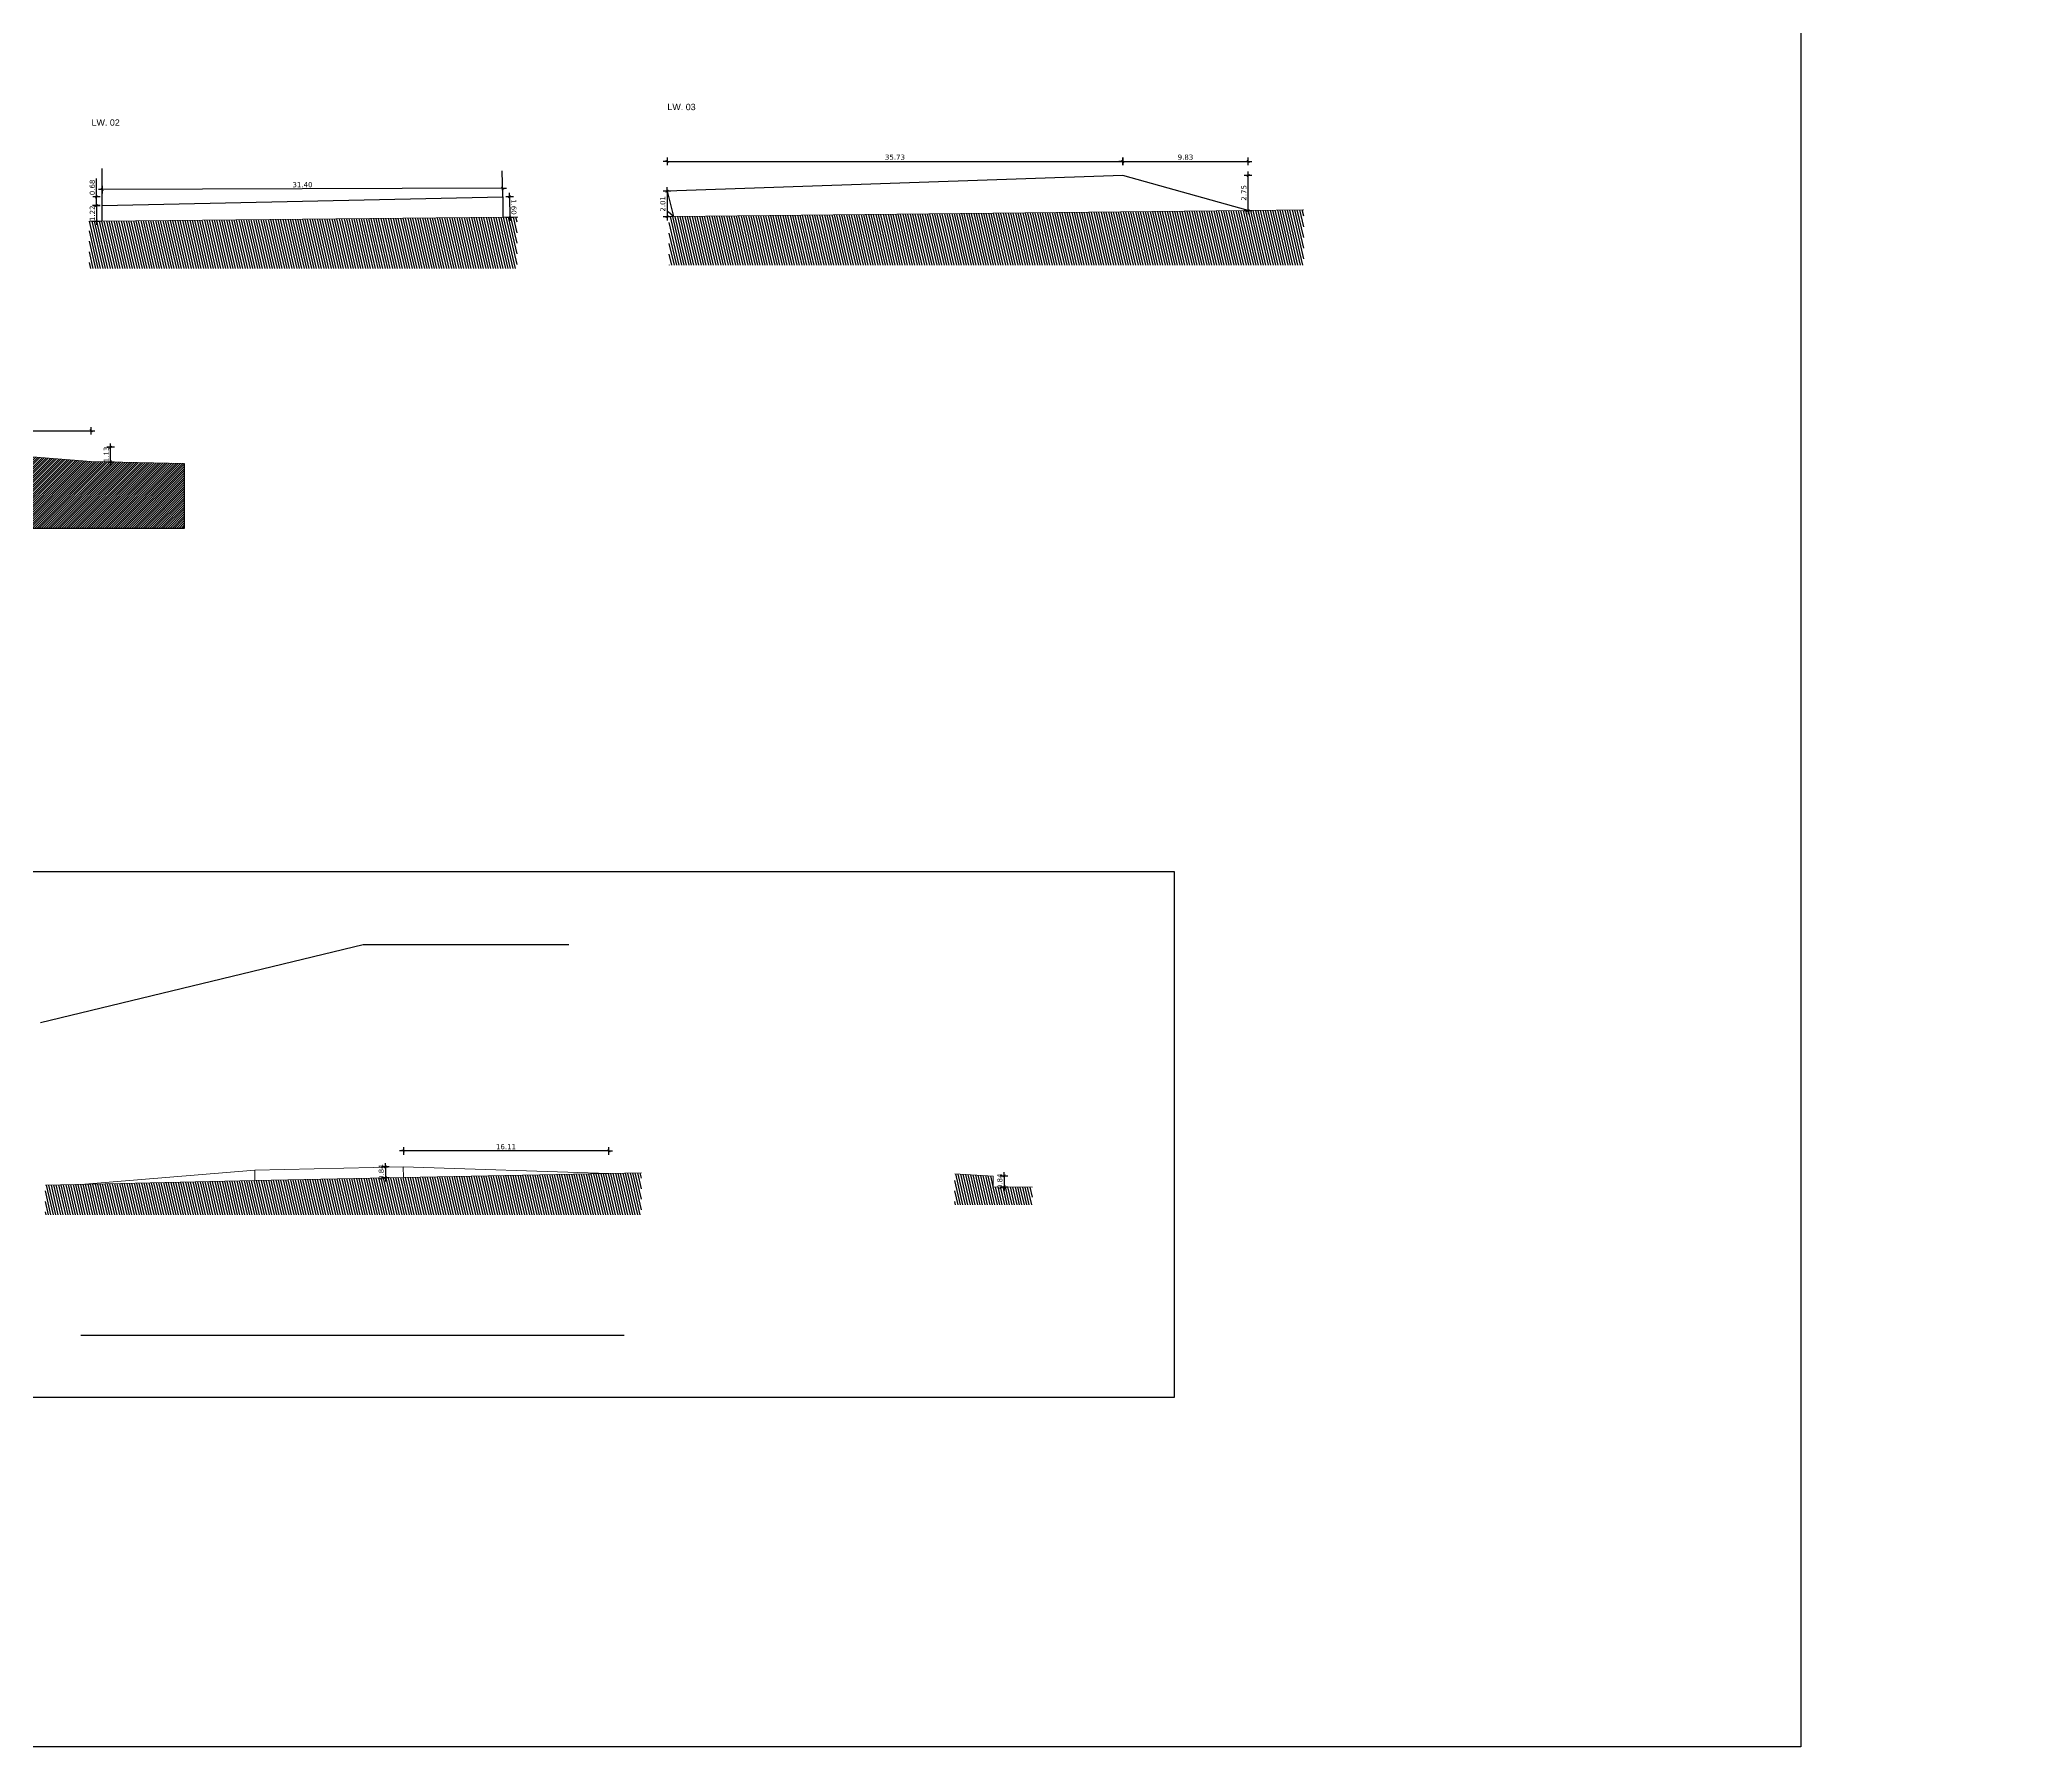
# Model space of a CAD drawing. Header units: metres. Extents: x -686 to 1359326, y 0 to 5497342.
# Drawn here: x 680975.1 to 681131.4, y 2748454.6 to 2748588.6 of the extents above; entities that cross this region are included whole.
import ezdxf
from ezdxf import colors
from ezdxf.entities.mleader import LeaderData, LeaderLine
from ezdxf.math import Vec2, Vec3

# ---------------------------------------------------------------- set-up
doc = ezdxf.new("R2010")
doc.units = ezdxf.units.M
doc.header["$LTSCALE"] = 5
for name, color, linetype in [('00_XREF_MON_HSC_PAVEMENT', 7, 'Continuous'), ('00_XREF_MON_SHRUBS', 7, 'Continuous'), ('XREF_MON_BUILDINGS$0$01-TX-Length Dimensions', 251, 'Continuous'), ('XREF_MON_BUILDINGS$0$02-L-Profiles', 8, 'Continuous'), ('XREF_MON_BUILDINGS$0$A_TEXT_EDIT', 7, 'Continuous'), ('XREF_MON_BUILDINGS$0$COTAUX', 7, 'Continuous')]:
    doc.layers.add(name, color=color, linetype=linetype)
doc.layers.add('XREF_MON_BUILDINGS$0$00_AUX', color=3, linetype='Continuous', plot=False)
doc.layers.add('XREF_MON_BUILDINGS$0$02-L-Structures', color=4, linetype='Continuous', lineweight=15)
doc.layers.add('XREF_MON_SFT_SHRUBS$0$00-Signage', color=7, linetype='Continuous', lineweight=0)
doc.styles.add('XREF_MON_BUILDINGS$0$Arial_4', font='arial.ttf', dxfattribs={"height": 1.8})
doc.styles.add('XREF_MON_BUILDINGS$0$E200', font='verdana.ttf', dxfattribs={"height": 0.4})
doc.styles.add('XREF_MON_SFT_SHRUBS$0$TER-200', font='ARIALN.TTF', dxfattribs={"height": 1})
doc.dimstyles.new('XREF_MON_BUILDINGS$0$E200', dxfattribs={"dimscale": 0.03, "dimtxt": 12, "dimasz": 1, "dimexe": 0.1, "dimexo": 1, "dimgap": 4, "dimtad": 1, "dimzin": 0, "dimdsep": 46, "dimtxsty": 'XREF_MON_BUILDINGS$0$E200', "dimblk1": 'XREF_MON_BUILDINGS$0$LINCOT200', "dimblk2": 'XREF_MON_BUILDINGS$0$LINCOT200', "dimsah": 1, "dimcen": 0.1, "dimdle": 0.1, "dimse1": 1, "dimse2": 1, "dimclrt": 256, "dimadec": 0, "dimazin": 0, "dimtfac": 0.015385, "dimtofl": 0, "dimtmove": 0, "dimatfit": 3, "dimldrblk": 'XREF_MON_BUILDINGS$0$LINCOT200', "dimfxl": 1, "dimtolj": 1, "dimtzin": 0, "dimarcsym": 0})
pattern_1 = [(103.09809, (680817.84633, 2748454.75652), (-0.18262191, -0.04249102), [])]

# ---------------------------------------------------------------- blocks, each defined once
blk = doc.blocks.new('XREF_MON_BUILDINGS$0$LINCOT200')
for p, q in [((0, -10), (0, 10)), ((0, 0), (10, 0))]:
    blk.add_line(p, q)
at = {"const_width": 1.88}
blk.add_lwpolyline([(3.5, -3.5), (-3.5, 3.5)], dxfattribs=at)
at = {"layer": 'XREF_MON_BUILDINGS$0$COTAUX'}
blk.add_line((0, 0), (-1.2, 0), dxfattribs=at)
blk = doc.blocks.new('*D336')
at = {"layer": 'DEFPOINTS', "color": 0, "transparency": 16777216}
for p in [(681011.44, 2748576.32), (681011.46, 2748574.73), (681011.99, 2748574.73)]:
    blk.add_point(p, dxfattribs=at)
at = {"layer": 'XREF_MON_BUILDINGS$0$01-TX-Length Dimensions', "color": 0, "lineweight": -2, "transparency": 16777216}
blk.add_line((681011.98, 2748576.3), (681011.99, 2748574.76), dxfattribs=at)
at = {"layer": 'XREF_MON_BUILDINGS$0$01-TX-Length Dimensions', "color": 0, "lineweight": -2, "transparency": 16777216, "xscale": 0.03, "yscale": 0.03, "zscale": 0.03}
for p, rotation in [((681011.98, 2748576.33), 90.55517140069608), ((681011.99, 2748574.73), 270.5551714006961)]:
    blk.add_blockref('XREF_MON_BUILDINGS$0$LINCOT200', p, dxfattribs=dict(at, rotation=rotation))
at = {"layer": 'XREF_MON_BUILDINGS$0$01-TX-Length Dimensions', "transparency": 16777216, "insert": (681012.31, 2748575.53), "char_height": 0.4, "attachment_point": 5, "rotation": 270.5552, "style": 'XREF_MON_BUILDINGS$0$E200'}
blk.add_mtext('\\A1;1.60', dxfattribs=at)
blk = doc.blocks.new('*D337')
at = {"layer": 'DEFPOINTS', "color": 0, "transparency": 16777216}
for p in [(680980.04, 2748576.89), (680980.04, 2748576.21), (681011.44, 2748576.32)]:
    blk.add_point(p, dxfattribs=at)
at = {"layer": 'XREF_MON_BUILDINGS$0$01-TX-Length Dimensions', "color": 0, "lineweight": -2, "transparency": 16777216}
blk.add_line((681011.41, 2748577), (680980.07, 2748576.89), dxfattribs=at)
at = {"layer": 'XREF_MON_BUILDINGS$0$01-TX-Length Dimensions', "color": 0, "lineweight": -2, "transparency": 16777216, "xscale": 0.03, "yscale": 0.03, "zscale": 0.03}
for p, rotation in [((680980.04, 2748576.89), 180.2047524801803), ((681011.44, 2748577), 0.2047524801802981)]:
    blk.add_blockref('XREF_MON_BUILDINGS$0$LINCOT200', p, dxfattribs=dict(at, rotation=rotation))
at = {"layer": 'XREF_MON_BUILDINGS$0$01-TX-Length Dimensions', "transparency": 16777216, "insert": (680995.74, 2748577.27), "char_height": 0.4, "attachment_point": 5, "rotation": 0.2048, "style": 'XREF_MON_BUILDINGS$0$E200'}
blk.add_mtext('\\A1;31.40', dxfattribs=at)
blk = doc.blocks.new('*D364')
at = {"layer": 'DEFPOINTS', "color": 0, "transparency": 16777216}
for p in [(680980.04, 2748575.64), (680979.58, 2748574.42), (680980.04, 2748574.42)]:
    blk.add_point(p, dxfattribs=at)
at = {"layer": 'XREF_MON_BUILDINGS$0$01-TX-Length Dimensions', "color": 0, "lineweight": -2, "transparency": 16777216}
blk.add_line((680979.58, 2748575.61), (680979.58, 2748574.45), dxfattribs=at)
at = {"layer": 'XREF_MON_BUILDINGS$0$01-TX-Length Dimensions', "color": 0, "lineweight": -2, "transparency": 16777216, "xscale": 0.03, "yscale": 0.03, "zscale": 0.03}
for p, rotation in [((680979.58, 2748575.64), 90.0000000026193), ((680979.58, 2748574.42), 270.0000000026193)]:
    blk.add_blockref('XREF_MON_BUILDINGS$0$LINCOT200', p, dxfattribs=dict(at, rotation=rotation))
at = {"layer": 'XREF_MON_BUILDINGS$0$01-TX-Length Dimensions', "transparency": 16777216, "insert": (680979.26, 2748575.03), "char_height": 0.4, "attachment_point": 5, "rotation": 90, "style": 'XREF_MON_BUILDINGS$0$E200'}
blk.add_mtext('\\A1;1.22', dxfattribs=at)
blk = doc.blocks.new('*D365')
at = {"layer": 'DEFPOINTS', "color": 0, "transparency": 16777216}
for p in [(680979.59, 2748576.32), (680979.59, 2748576.32), (680979.59, 2748575.64)]:
    blk.add_point(p, dxfattribs=at)
at = {"layer": 'XREF_MON_BUILDINGS$0$01-TX-Length Dimensions', "color": 0, "lineweight": -2, "transparency": 16777216}
for p, q in [((680979.59, 2748576.32), (680979.59, 2748577.77)), ((680979.59, 2748575.67), (680979.59, 2748576.29))]:
    blk.add_line(p, q, dxfattribs=at)
at = {"layer": 'XREF_MON_BUILDINGS$0$01-TX-Length Dimensions', "color": 0, "lineweight": -2, "transparency": 16777216, "xscale": 0.03, "yscale": 0.03, "zscale": 0.03}
for p, rotation in [((680979.59, 2748576.32), 90.0000000026193), ((680979.59, 2748575.64), 270.0000000026193)]:
    blk.add_blockref('XREF_MON_BUILDINGS$0$LINCOT200', p, dxfattribs=dict(at, rotation=rotation))
at = {"layer": 'XREF_MON_BUILDINGS$0$01-TX-Length Dimensions', "transparency": 16777216, "insert": (680979.26, 2748577.06), "char_height": 0.4, "attachment_point": 5, "rotation": 90, "style": 'XREF_MON_BUILDINGS$0$E200'}
blk.add_mtext('\\A1;0.68', dxfattribs=at)
blk = doc.blocks.new('*D367')
at = {"layer": 'DEFPOINTS', "color": 0, "transparency": 16777216}
for p in [(681024.33, 2748576.77), (681024.33, 2748574.77), (681024.33, 2748574.77)]:
    blk.add_point(p, dxfattribs=at)
at = {"layer": 'XREF_MON_BUILDINGS$0$01-TX-Length Dimensions', "color": 0, "lineweight": -2, "transparency": 16777216}
blk.add_line((681024.33, 2748576.74), (681024.33, 2748574.8), dxfattribs=at)
at = {"layer": 'XREF_MON_BUILDINGS$0$01-TX-Length Dimensions', "color": 0, "lineweight": -2, "transparency": 16777216, "xscale": 0.03, "yscale": 0.03, "zscale": 0.03}
for p, rotation in [((681024.33, 2748576.77), 90.0000000026193), ((681024.33, 2748574.77), 270.0000000026193)]:
    blk.add_blockref('XREF_MON_BUILDINGS$0$LINCOT200', p, dxfattribs=dict(at, rotation=rotation))
at = {"layer": 'XREF_MON_BUILDINGS$0$01-TX-Length Dimensions', "transparency": 16777216, "insert": (681024, 2748575.77), "char_height": 0.4, "attachment_point": 5, "rotation": 90, "style": 'XREF_MON_BUILDINGS$0$E200'}
blk.add_mtext('\\A1;2.01', dxfattribs=at)
blk = doc.blocks.new('*D368')
at = {"layer": 'DEFPOINTS', "color": 0, "transparency": 16777216}
for p in [(681060.06, 2748579.1), (681024.33, 2748576.77), (681060.06, 2748576.77)]:
    blk.add_point(p, dxfattribs=at)
at = {"layer": 'XREF_MON_BUILDINGS$0$01-TX-Length Dimensions', "color": 0, "lineweight": -2, "transparency": 16777216}
blk.add_line((681024.36, 2748579.1), (681060.03, 2748579.1), dxfattribs=at)
at = {"layer": 'XREF_MON_BUILDINGS$0$01-TX-Length Dimensions', "color": 0, "lineweight": -2, "transparency": 16777216, "xscale": 0.03, "yscale": 0.03, "zscale": 0.03}
for p, rotation in [((681024.33, 2748579.1), 180.0000000026193), ((681060.06, 2748579.1), 2.619301280153739e-09)]:
    blk.add_blockref('XREF_MON_BUILDINGS$0$LINCOT200', p, dxfattribs=dict(at, rotation=rotation))
at = {"layer": 'XREF_MON_BUILDINGS$0$01-TX-Length Dimensions', "transparency": 16777216, "insert": (681042.2, 2748579.43), "char_height": 0.4, "attachment_point": 5, "rotation": 0, "style": 'XREF_MON_BUILDINGS$0$E200'}
blk.add_mtext('\\A1;35.73', dxfattribs=at)
blk = doc.blocks.new('*D369')
at = {"layer": 'DEFPOINTS', "color": 0, "transparency": 16777216}
for p in [(681069.89, 2748579.1), (681060.06, 2748578), (681069.89, 2748578)]:
    blk.add_point(p, dxfattribs=at)
at = {"layer": 'XREF_MON_BUILDINGS$0$01-TX-Length Dimensions', "color": 0, "lineweight": -2, "transparency": 16777216}
blk.add_line((681060.09, 2748579.1), (681069.86, 2748579.1), dxfattribs=at)
at = {"layer": 'XREF_MON_BUILDINGS$0$01-TX-Length Dimensions', "color": 0, "lineweight": -2, "transparency": 16777216, "xscale": 0.03, "yscale": 0.03, "zscale": 0.03}
for p, rotation in [((681060.06, 2748579.1), 180.0000000026193), ((681069.89, 2748579.1), 2.619301280153739e-09)]:
    blk.add_blockref('XREF_MON_BUILDINGS$0$LINCOT200', p, dxfattribs=dict(at, rotation=rotation))
at = {"layer": 'XREF_MON_BUILDINGS$0$01-TX-Length Dimensions', "transparency": 16777216, "insert": (681064.98, 2748579.43), "char_height": 0.4, "attachment_point": 5, "rotation": 0, "style": 'XREF_MON_BUILDINGS$0$E200'}
blk.add_mtext('\\A1;9.83', dxfattribs=at)
blk = doc.blocks.new('*D370')
at = {"layer": 'DEFPOINTS', "color": 0, "transparency": 16777216}
for p in [(681069.89, 2748578), (681069.89, 2748578), (681069.89, 2748575.25)]:
    blk.add_point(p, dxfattribs=at)
at = {"layer": 'XREF_MON_BUILDINGS$0$01-TX-Length Dimensions', "color": 0, "lineweight": -2, "transparency": 16777216}
blk.add_line((681069.89, 2748575.28), (681069.89, 2748577.97), dxfattribs=at)
at = {"layer": 'XREF_MON_BUILDINGS$0$01-TX-Length Dimensions', "color": 0, "lineweight": -2, "transparency": 16777216, "xscale": 0.03, "yscale": 0.03, "zscale": 0.03}
for p, rotation in [((681069.89, 2748578), 90.0000000026193), ((681069.89, 2748575.25), 270.0000000026193)]:
    blk.add_blockref('XREF_MON_BUILDINGS$0$LINCOT200', p, dxfattribs=dict(at, rotation=rotation))
at = {"layer": 'XREF_MON_BUILDINGS$0$01-TX-Length Dimensions', "transparency": 16777216, "insert": (681069.56, 2748576.63), "char_height": 0.4, "attachment_point": 5, "rotation": 90, "style": 'XREF_MON_BUILDINGS$0$E200'}
blk.add_mtext('\\A1;2.75', dxfattribs=at)
blk = doc.blocks.new('*D371')
at = {"layer": 'DEFPOINTS', "color": 0, "transparency": 16777216}
for p in [(680965.03, 2748556.68), (680979.16, 2748557.97), (680979.16, 2748556.68)]:
    blk.add_point(p, dxfattribs=at)
at = {"layer": 'XREF_MON_BUILDINGS$0$01-TX-Length Dimensions', "color": 0, "lineweight": -2, "transparency": 16777216}
blk.add_line((680965.06, 2748557.97), (680979.14, 2748557.97), dxfattribs=at)
at = {"layer": 'XREF_MON_BUILDINGS$0$01-TX-Length Dimensions', "color": 0, "lineweight": -2, "transparency": 16777216, "xscale": 0.03, "yscale": 0.03, "zscale": 0.03}
for p, rotation in [((680965.03, 2748557.97), 179.9999999767275), ((680979.17, 2748557.97), 359.9999999767275)]:
    blk.add_blockref('XREF_MON_BUILDINGS$0$LINCOT200', p, dxfattribs=dict(at, rotation=rotation))
at = {"layer": 'XREF_MON_BUILDINGS$0$01-TX-Length Dimensions', "transparency": 16777216, "insert": (680972.1, 2748558.3), "char_height": 0.4, "attachment_point": 5, "rotation": 360, "style": 'XREF_MON_BUILDINGS$0$E200'}
blk.add_mtext('\\A1;14.13', dxfattribs=at)
blk = doc.blocks.new('*D372')
at = {"layer": 'DEFPOINTS', "color": 0, "transparency": 16777216}
for p in [(680979.16, 2748556.68), (680980.68, 2748556.68), (680979.16, 2748555.55)]:
    blk.add_point(p, dxfattribs=at)
at = {"layer": 'XREF_MON_BUILDINGS$0$01-TX-Length Dimensions', "color": 0, "lineweight": -2, "transparency": 16777216}
blk.add_line((680980.69, 2748555.58), (680980.69, 2748556.65), dxfattribs=at)
at = {"layer": 'XREF_MON_BUILDINGS$0$01-TX-Length Dimensions', "color": 0, "lineweight": -2, "transparency": 16777216, "xscale": 0.03, "yscale": 0.03, "zscale": 0.03}
for p, rotation in [((680980.69, 2748556.68), 89.99999997672745), ((680980.69, 2748555.55), 269.9999999767275)]:
    blk.add_blockref('XREF_MON_BUILDINGS$0$LINCOT200', p, dxfattribs=dict(at, rotation=rotation))
at = {"layer": 'XREF_MON_BUILDINGS$0$01-TX-Length Dimensions', "transparency": 16777216, "insert": (680980.36, 2748556.12), "char_height": 0.4, "attachment_point": 5, "rotation": 90, "style": 'XREF_MON_BUILDINGS$0$E200'}
blk.add_mtext('\\A1;1.13', dxfattribs=at)
blk = doc.blocks.new('*D356')
at = {"layer": 'DEFPOINTS', "color": 0, "transparency": 16777216}
for p in [(681003.65, 2748501.5), (681003.65, 2748499.73), (681019.76, 2748499.73)]:
    blk.add_point(p, dxfattribs=at)
at = {"layer": 'XREF_MON_BUILDINGS$0$01-TX-Length Dimensions', "color": 0, "lineweight": -2, "transparency": 16777216}
blk.add_line((681019.73, 2748501.5), (681003.68, 2748501.5), dxfattribs=at)
at = {"layer": 'XREF_MON_BUILDINGS$0$01-TX-Length Dimensions', "color": 0, "lineweight": -2, "transparency": 16777216, "xscale": 0.03, "yscale": 0.03, "zscale": 0.03}
for p, rotation in [((681003.65, 2748501.5), 180.000000002529), ((681019.76, 2748501.5), 2.528973527200175e-09)]:
    blk.add_blockref('XREF_MON_BUILDINGS$0$LINCOT200', p, dxfattribs=dict(at, rotation=rotation))
at = {"layer": 'XREF_MON_BUILDINGS$0$01-TX-Length Dimensions', "transparency": 16777216, "insert": (681011.7, 2748501.83), "char_height": 0.4, "attachment_point": 5, "rotation": 0, "style": 'XREF_MON_BUILDINGS$0$E200'}
blk.add_mtext('\\A1;16.11', dxfattribs=at)
blk = doc.blocks.new('*D357')
at = {"layer": 'DEFPOINTS', "color": 0, "transparency": 16777216}
for p in [(681003.64, 2748500.25), (681002.24, 2748499.41), (681003.64, 2748499.41)]:
    blk.add_point(p, dxfattribs=at)
at = {"layer": 'XREF_MON_BUILDINGS$0$01-TX-Length Dimensions', "color": 0, "lineweight": -2, "transparency": 16777216}
blk.add_line((681002.24, 2748500.22), (681002.24, 2748499.44), dxfattribs=at)
at = {"layer": 'XREF_MON_BUILDINGS$0$01-TX-Length Dimensions', "color": 0, "lineweight": -2, "transparency": 16777216, "xscale": 0.03, "yscale": 0.03, "zscale": 0.03}
for p, rotation in [((681002.24, 2748500.25), 90.00000000252898), ((681002.24, 2748499.41), 270.000000002529)]:
    blk.add_blockref('XREF_MON_BUILDINGS$0$LINCOT200', p, dxfattribs=dict(at, rotation=rotation))
at = {"layer": 'XREF_MON_BUILDINGS$0$01-TX-Length Dimensions', "transparency": 16777216, "insert": (681001.92, 2748499.83), "char_height": 0.4, "attachment_point": 5, "rotation": 90, "style": 'XREF_MON_BUILDINGS$0$E200'}
blk.add_mtext('\\A1;0.84', dxfattribs=at)
blk = doc.blocks.new('*D363')
at = {"layer": 'DEFPOINTS', "color": 0, "transparency": 16777216}
for p in [(681049.9, 2748499.53), (681049.9, 2748498.69), (681050.76, 2748498.69)]:
    blk.add_point(p, dxfattribs=at)
at = {"layer": 'XREF_MON_BUILDINGS$0$01-TX-Length Dimensions', "color": 0, "lineweight": -2, "transparency": 16777216}
blk.add_line((681050.76, 2748499.5), (681050.76, 2748498.72), dxfattribs=at)
at = {"layer": 'XREF_MON_BUILDINGS$0$01-TX-Length Dimensions', "color": 0, "lineweight": -2, "transparency": 16777216, "xscale": 0.03, "yscale": 0.03, "zscale": 0.03}
for p, rotation in [((681050.76, 2748499.53), 90.00000000252898), ((681050.76, 2748498.69), 270.000000002529)]:
    blk.add_blockref('XREF_MON_BUILDINGS$0$LINCOT200', p, dxfattribs=dict(at, rotation=rotation))
at = {"layer": 'XREF_MON_BUILDINGS$0$01-TX-Length Dimensions', "transparency": 16777216, "insert": (681050.43, 2748499.11), "char_height": 0.4, "attachment_point": 5, "rotation": 90, "style": 'XREF_MON_BUILDINGS$0$E200'}
blk.add_mtext('\\A1;0.84', dxfattribs=at)
blk = doc.blocks.new('XREF_MON_BUILDINGS')
at = {"layer": 'XREF_MON_BUILDINGS$0$02-L-Profiles'}
h = blk.add_hatch(dxfattribs=at)
h.set_pattern_fill('ANSI31', color=256, scale=1.5, angle=58.09809)
h.set_pattern_definition(pattern_1)
h.paths.add_polyline_path([(681074.251, 2748575.299), (681069.893, 2748575.252), (681024.503, 2748574.771), (681024.509, 2748570.949), (681074.258, 2748570.961)])
h = blk.add_hatch(dxfattribs=at)
h.set_pattern_fill('ANSI31', color=256, scale=1.5, angle=58.09809)
h.set_pattern_definition(pattern_1)
h.paths.add_polyline_path([(680979.032, 2748574.413), (680979.032, 2748570.704), (681012.564, 2748570.704), (681012.564, 2748574.728), (681011.448, 2748574.724), (681011.448, 2748574.727)])
h = blk.add_hatch(dxfattribs=at)
h.set_pattern_fill('ANSI31', color=256, angle=64.39151)
h.set_pattern_definition([(45, (680791.19089, 2748543.73812), (-0.08838835, 0.08838835), [])])
h.paths.add_polyline_path([(680986.477, 2748555.401), (680979.165, 2748555.553), (680965.033, 2748556.683), (680956.67, 2748556.856), (680956.67, 2748550.321), (680986.477, 2748550.321)])
h = blk.add_hatch(dxfattribs=at)
h.set_pattern_fill('ANSI31', color=256, scale=1.5, angle=-63.80031)
h.set_pattern_definition([(103.097546, (680741.69472, 2748499.14482), (-0.18262231, -0.0424893), [])])
h.paths.add_polyline_path([(681022.321, 2748499.785), (681003.637, 2748499.415), (680992.004, 2748499.175), (680975.58, 2748498.814), (680975.58, 2748496.483), (681022.321, 2748496.483)])
h = blk.add_hatch(dxfattribs=at)
h.set_pattern_fill('ANSI31', color=256, scale=1.5, angle=58.09809)
h.set_pattern_definition([(103.09809, (680822.70432, 2748469.0668), (-0.18262191, -0.04249102), [])])
h.paths.add_polyline_path([(681052.981, 2748498.661), (681049.895, 2748498.686), (681049.895, 2748499.526), (681046.899, 2748499.703), (681046.899, 2748497.28), (681052.981, 2748497.28)])
at = {"layer": 'XREF_MON_BUILDINGS$0$00_AUX'}
blk.add_line((680978.355, 2748487.055), (681020.973, 2748487.055), dxfattribs=at)
for points in [[(680817.846, 2748722.902), (681113.245, 2748722.902), (681113.245, 2748454.757), (680817.846, 2748454.757)], [(680893.534, 2748523.414), (681064.105, 2748523.414), (681064.105, 2748482.166), (680893.534, 2748482.166)]]:
    blk.add_lwpolyline(points, close=True, dxfattribs=at)
for points in [[(680986.477, 2748555.401), (680986.477, 2748550.321), (680956.67, 2748550.321), (680956.67, 2748556.856)], [(681016.62, 2748517.669), (681000.502, 2748517.669), (680975.21, 2748511.539)]]:
    blk.add_lwpolyline(points, dxfattribs=at)
at = {"layer": 'XREF_MON_BUILDINGS$0$02-L-Profiles'}
for p, q in [((681060.061, 2748578.002), (681024.332, 2748576.772)), ((681024.332, 2748576.772), (681024.832, 2748574.772)), ((681069.893, 2748575.252), (681060.061, 2748578.002)), ((680980.042, 2748575.642), (681011.442, 2748576.322)), ((680980.046, 2748574.422), (680980.042, 2748575.642)), ((681011.442, 2748576.322), (681011.448, 2748574.727)), ((681069.893, 2748575.252), (681069.893, 2748575.252))]:
    blk.add_line(p, q, dxfattribs=at)
for points in [[(680980.042, 2748575.642), (680980.032, 2748578.555)], [(681011.442, 2748576.322), (681011.398, 2748578.357)], [(681024.239, 2748576.79), (681024.332, 2748576.772)], [(681024.832, 2748574.772), (681024.416, 2748575.14)]]:
    blk.add_lwpolyline(points, dxfattribs=at)
at = {"layer": 'XREF_MON_BUILDINGS$0$02-L-Structures'}
for p, q in [((681011.448, 2748574.727), (680980.046, 2748574.422)), ((681003.637, 2748500.255), (680992.004, 2748499.995)), ((681003.637, 2748500.255), (681019.758, 2748499.735)), ((680992.004, 2748499.995), (680978.355, 2748498.875)), ((681003.637, 2748499.415), (680992.004, 2748499.175)), ((681022.321, 2748499.785), (681003.637, 2748499.415))]:
    blk.add_line(p, q, dxfattribs=at)
for points in [[(681024.503, 2748574.771), (681024.832, 2748574.772), (681069.893, 2748575.252), (681074.251, 2748575.299)], [(680980.046, 2748574.422), (680979.032, 2748574.413)], [(681012.628, 2748574.731), (681011.448, 2748574.724)], [(680956.67, 2748556.856), (680965.033, 2748556.683), (680979.165, 2748555.553), (680986.477, 2748555.401)], [(681003.637, 2748500.255), (681003.656, 2748499.415)], [(680992.004, 2748499.175), (680975.58, 2748498.814)], [(680992.004, 2748499.995), (680992.004, 2748499.175)], [(681046.899, 2748499.703), (681049.895, 2748499.526), (681049.895, 2748498.686), (681052.981, 2748498.661)]]:
    blk.add_lwpolyline(points, dxfattribs=at)
at = {"layer": 'XREF_MON_BUILDINGS$0$A_TEXT_EDIT', "color": 22, "style": 'XREF_MON_BUILDINGS$0$Arial_4'}
blk.add_text('LW. 02', height=0.5, rotation=0.00007, dxfattribs=at).set_placement((680979.202, 2748581.895))
at = {"layer": 'XREF_MON_BUILDINGS$0$A_TEXT_EDIT', "color": 22, "lineweight": 211, "insert": (681024.358, 2748583.618), "char_height": 0.5, "attachment_point": 1, "rotation": 0.00007, "line_spacing_factor": 0.938532, "style": 'XREF_MON_BUILDINGS$0$Arial_4'}
blk.add_mtext_dynamic_manual_height_columns('LW. 03', width=4.64077, gutter_width=0.02, heights=[0], dxfattribs=at)
at = {"layer": 'XREF_MON_BUILDINGS$0$01-TX-Length Dimensions'}
for p1, p2, distance, picture, middle in [((681024.332, 2748576.774), (681060.061, 2748576.774), 2.325, '*D368', (681042.196, 2748579.427)), ((681060.061, 2748578.002), (681069.893, 2748578.002), 1.096, '*D369', (681064.977, 2748579.428)), ((680979.594, 2748575.642), (680979.594, 2748576.322), 0, '*D365', (680979.265, 2748577.062)), ((681011.442, 2748576.322), (680980.04, 2748576.21), -0.678, '*D337', (680995.737, 2748577.272)), ((681024.3319, 2748576.7724), (681024.3319, 2748574.7671), 0, '*D367', (681024.0036, 2748575.7697)), ((681069.893, 2748575.252), (681069.893, 2748578.002), 0, '*D370', (681069.565, 2748576.627)), ((681011.442, 2748576.322), (681011.457, 2748574.727), 0.534, '*D336', (681012.312, 2748575.533)), ((680965.033, 2748556.683), (680979.165, 2748556.683), 1.287, '*D371', (680972.099, 2748558.298))]:
    dim = blk.add_aligned_dim(p1=p1, p2=p2, distance=distance, dimstyle='XREF_MON_BUILDINGS$0$E200', dxfattribs=at)
    dim.commit()
    dim.dimension.update_dxf_attribs({"geometry": picture, "text_midpoint": middle})
for base, p1, p2, angle, picture, middle, dimtype in [((680979.582, 2748574.422), (680980.042, 2748575.642), (680980.042, 2748574.422), 270, '*D364', (680979.582, 2748575.032), 129), ((680980.685, 2748556.683), (680979.165, 2748555.553), (680979.165, 2748556.683), 90, '*D372', (680980.685, 2748556.118), 129), ((681002.245, 2748499.415), (681003.637, 2748500.255), (681003.637, 2748499.415), 90, '*D357', (681002.245, 2748499.835), 128), ((681050.757, 2748498.686), (681049.895, 2748499.526), (681049.895, 2748498.686), 270, '*D363', (681050.757, 2748499.106), 129)]:
    dim = blk.add_linear_dim(base=base, p1=p1, p2=p2, angle=angle, dimstyle='XREF_MON_BUILDINGS$0$E200', dxfattribs=at)
    dim.commit()
    dim.dimension.update_dxf_attribs({"geometry": picture, "text_midpoint": middle, "dimtype": dimtype})
dim = blk.add_linear_dim(base=(681003.649, 2748501.502), p1=(681019.758, 2748499.735), p2=(681003.649, 2748499.735), angle=0, dimstyle='XREF_MON_BUILDINGS$0$E200', dxfattribs=at)
dim.commit()
dim.dimension.update_dxf_attribs({"geometry": '*D356', "text_midpoint": (681011.703, 2748501.83)})
blk = doc.blocks.new('XREF_MON_SFT_SHRUBS')
at = {"layer": 'XREF_MON_SFT_SHRUBS$0$00-Signage'}
ml = blk.add_multileader_mtext('Standard', dxfattribs=at)
ml.set_content('56-STI', color=256, style='XREF_MON_SFT_SHRUBS$0$TER-200')
ml.set_leader_properties(color=256)
ml.build(insert=Vec2(0, 0))
ml.multileader.update_dxf_attribs({"text_left_attachment_type": 2, "dogleg_length": 0.15, "arrow_head_size": 0.05})
ctx = ml.context
ctx.base_point, ctx.char_height, ctx.arrow_head_size, ctx.landing_gap_size, ctx.plane_origin, ctx.plane_x_axis, ctx.plane_y_axis = Vec3(1359324.78, 5497340.86), 0.5, 0.05, 0.09, Vec3(1359310.26, 5497335.53), Vec3(0.901863, 0.432023), Vec3(-0.432023, 0.901863)
ctx.left_attachment = 2
notes = []
notes.append((ctx, [(0, (0, 0, 0), (0, 0), (1, 0), 1, [])]))
ctx.mtext.insert, ctx.mtext.text_direction, ctx.mtext.rotation, ctx.mtext.width, ctx.mtext.defined_height, ctx.mtext.flow_direction = Vec3(1359324.75, 5497341.13), Vec3(0.901863, 0.432023), 0.446734, 0.5536, 0.155, 5
for ctx, leaders in notes:
    for number, flags, end, landing, length, lines in leaders:
        leader = LeaderData()
        leader.index, (leader.has_last_leader_line, leader.has_dogleg_vector, leader.attachment_direction) = number, flags
        leader.last_leader_point, leader.dogleg_vector, leader.dogleg_length = Vec3(end), Vec3(landing), length
        for number, points, colour, breaks in lines:
            line = LeaderLine()
            line.index, line.vertices, line.color, line.breaks = number, Vec3.list(points), colors.encode_raw_color(colour), breaks
            leader.lines.append(line)
        ctx.leaders.append(leader)

msp = doc.modelspace()

# ---------------------------------------------------------------- block references
at = {"layer": '00_XREF_MON_HSC_PAVEMENT'}
msp.add_blockref('XREF_MON_BUILDINGS', (0, 0), dxfattribs=at)

# ---------------------------------------------------------------- next in the draw order: block references
at = {"layer": '00_XREF_MON_SHRUBS'}
msp.add_blockref('XREF_MON_SFT_SHRUBS', (0, 0), dxfattribs=at)

doc.saveas('drawing.dxf')
